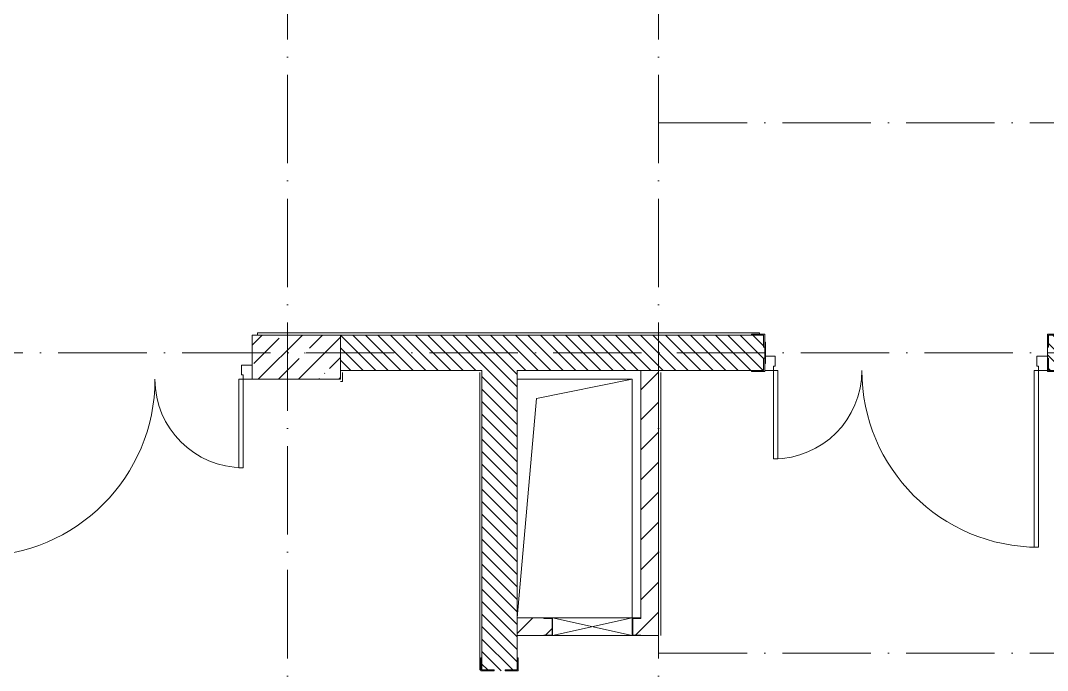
# Model space of a CAD drawing. Header units: millimetres. Extents: x -213536 to 1564669, y -45299 to 942238.
# Drawn here: x 498955 to 504766, y 508005 to 511682 of the extents above; entities that cross this region are included whole.
import ezdxf

# ---------------------------------------------------------------- set-up
doc = ezdxf.new("R2010")
doc.units = ezdxf.units.MM
doc.linetypes.add('50_200_ШТРИХ_1Т_ш5_п1_п1_', pattern=[700, 500, -100, 0, -100])
for name, color, linetype, lineweight in [('0-1', 7, 'Continuous', 5), ('0-2', 7, 'Continuous', 9), ('3) ЖБ 4м', 3, 'Continuous', 30), ('Каркас_Импост', 7, 'Continuous', 13), ('Обобщенные модели', 7, 'Continuous', 9), ('Оси-2', 7, '50_200_ШТРИХ_1Т_ш5_п1_п1_', 9), ('Открывание-1', 7, 'Continuous', 9), ('Панель', 7, 'Continuous', 13), ('Стены-1', 7, 'Continuous', 13), ('Штриховка разреза-1', 7, 'Continuous', 9), ('Элементы узлов-2', 7, 'Continuous', 9)]:
    doc.layers.add(name, color=color, linetype=linetype, lineweight=lineweight)
doc.layers.get('0-2').off()
pattern_1 = [(135, (0, 0), (-35.35534, -35.35534), [])]
pattern_2 = [(45, (0, 0), (-84.85281, 84.85281), [])]

# ---------------------------------------------------------------- blocks, each defined once
blk = doc.blocks.new('Ос 3 эт верх часть')
at = {"layer": 'Оси-2'}
for p, q in [((500466, 535177.6), (500466, 499613)), ((502566, 535177.6), (502566, 499613)), ((502566, 511102.4), (535374.3, 511102.4)), ((535374.3, 509802.4), (426847.2, 509802.4)), ((502566, 508102.4), (535374.3, 508102.4))]:
    blk.add_line(p, q, dxfattribs=at)
blk = doc.blocks.new('Дверь_СКБ_2Ст_Внутренняя_ШЕР - СОШ_Д-31__Дв_1600x2100h_ЛК_Лифтовой холл _зона безопасности МГН__EIS60-34822471-АИ2_03_План отделки стен 3-го этажа _Часть 1_')
at = {"layer": 'Каркас_Импост'}
for p, q in [((-737.5, 100), (-787.5, 100)), ((-737.5, 100), (-737.5, 75)), ((-737.5, 75), (-727.5, 75)), ((-727.5, 75), (-727.5, 20)), ((752.5, 75), (762.5, 75)), ((752.5, 75), (752.5, 20)), ((812.5, 100), (762.5, 100)), ((762.5, 100), (762.5, 75)), ((812.5, 100), (812.5, 20)), ((-787.5, 31), (-787.5, 20)), ((-727.5, 20), (-787.5, 20)), ((812.5, 20), (752.5, 20))]:
    blk.add_line(p, q, dxfattribs=at)
at = {"layer": 'Открывание-1'}
for centre, radius, start, end in [((-737.5, 100), 1000, 0, 90), ((762.5, 100), 500, 90, 180)]:
    blk.add_arc(centre, radius, start, end, dxfattribs=at)
at = {"layer": 'Панель'}
for p, q in [((-737.5, 1100), (-712.5, 1100)), ((-737.5, 1100), (-737.5, 100)), ((-712.5, 100), (-712.5, 1100)), ((762.5, 600), (737.5, 600)), ((737.5, 100), (737.5, 600)), ((762.5, 600), (762.5, 100)), ((-737.5, 100), (-712.5, 100)), ((762.5, 100), (737.5, 100))]:
    blk.add_line(p, q, dxfattribs=at)
blk = doc.blocks.new('Дверь_СКБ_2Ст_Внутренняя_ШЕР - СОШ_Д-31__Дв_1600x2100h_ЛК_Лифтовой холл _зона безопасности МГН__EIS60-26412155-АИ2_03_План отделки стен 3-го этажа _Часть 1_')
at = {"layer": 'Каркас_Импост'}
for p, q in [((-787.5, 125), (-787.5, 45)), ((-787.5, 125), (-737.5, 125)), ((-737.5, 125), (-737.5, 100)), ((762.5, 125), (762.5, 100)), ((762.5, 125), (812.5, 125)), ((812.5, 125), (812.5, 45)), ((-727.5, 100), (-737.5, 100)), ((-727.5, 100), (-727.5, 45)), ((752.5, 100), (752.5, 45)), ((762.5, 100), (752.5, 100)), ((-787.5, 45), (-727.5, 45)), ((752.5, 45), (812.5, 45))]:
    blk.add_line(p, q, dxfattribs=at)
at = {"layer": 'Открывание-1'}
for centre, radius, start, end in [((762.5, 125), 1000, 90, 180), ((-737.5, 125), 500, 0, 90)]:
    blk.add_arc(centre, radius, start, end, dxfattribs=at)
at = {"layer": 'Панель'}
for p, q in [((762.5, 1125), (737.5, 1125)), ((737.5, 125), (737.5, 1125)), ((762.5, 1125), (762.5, 125)), ((-737.5, 625), (-712.5, 625)), ((-737.5, 625), (-737.5, 125)), ((-712.5, 125), (-712.5, 625)), ((-737.5, 125), (-712.5, 125)), ((762.5, 125), (737.5, 125))]:
    blk.add_line(p, q, dxfattribs=at)
blk = doc.blocks.new('Фахверк_СКБ_Уголок - 200_3550-28267367-АИ2_03_План отделки стен 3-го этажа _Часть 1_')
at = {"layer": 'Обобщенные модели'}
for p, q in [((200, 156), (125, 156)), ((125, 156), (125, 81)), ((131, 81), (131, 150)), ((131, 150), (200, 150)), ((200, 150), (200, 156)), ((125, 81), (131, 81)), ((131, 19), (125, 19)), ((125, 19), (125, -56)), ((131, -50), (131, 19)), ((125, -56), (200, -56)), ((200, -50), (131, -50)), ((200, -56), (200, -50))]:
    blk.add_line(p, q, dxfattribs=at)
blk = doc.blocks.new('154_Стойка_СКБ_Уголок - СМ-2180_200-28268025-АИ2_03_План отделки стен 3-го этажа _Часть 1_')
at = {"layer": 'Обобщенные модели'}
for p, q in [((125, 156), (125, 81)), ((200, 156), (125, 156)), ((131, 81), (131, 150)), ((131, 150), (200, 150)), ((200, 150), (200, 156)), ((125, 81), (131, 81)), ((131, 19), (125, 19)), ((125, 19), (125, -56)), ((131, -50), (131, 19)), ((125, -56), (200, -56)), ((200, -50), (131, -50)), ((200, -56), (200, -50))]:
    blk.add_line(p, q, dxfattribs=at)
blk = doc.blocks.new('Стойка_Влож_Полоса боковая - Полоса-28213942-АИ2_03_План отделки стен 3-го этажа _Часть 1_')
at = {"layer": 'Обобщенные модели'}
for p, q in [((-5, 60), (0, 60)), ((-5, -60), (-5, 60)), ((0, 31), (0, -31)), ((0, -60), (-5, -60))]:
    blk.add_line(p, q, dxfattribs=at)
blk = doc.blocks.new('AR_Отверстие прямоугольное _в плите_ - AR_Отверстие прямоугольное _в плите_-V247-АИ2_03_План отделки стен 3-го этажа _Часть 1_')
at = {"layer": 'Обобщенные модели'}
for p, q in [((325, 675), (-325, 675)), ((-216.7, 566.7), (325, 675)), ((325, -675), (325, 675)), ((-325, -675), (-216.7, 566.7))]:
    blk.add_line(p, q, dxfattribs=at)
blk = doc.blocks.new('AR_Отверстие прямоугольное _в стене_ - AR_Отверстие прямоугольное _в стене__ОВ-36931939-АИ2_03_План отделки стен 3-го этажа _Часть 1_')
at = {"layer": 'Элементы узлов-2'}
for p, q in [((-225, 50), (225, 50)), ((225, 50), (-225, -50)), ((-225, 50), (225, -50)), ((225, 50), (-225, 50)), ((225, -50), (-225, -50)), ((-225, -50), (225, -50))]:
    blk.add_line(p, q, dxfattribs=at)
blk = doc.blocks.new('154_Фахверк_СКБ_Швеллер - Тип_100_3960_зеркало-36793856-АИ2_03_План отделки стен 3-го этажа _Часть 1_')
at = {"layer": 'Обобщенные модели'}
for p, q in [((175, 50), (125, 50)), ((125, 50), (125, -50)), ((128, 47), (175, 47)), ((128, -47), (128, 47)), ((175, 47), (175, 50)), ((125, -50), (175, -50)), ((175, -47), (128, -47)), ((175, -50), (175, -47))]:
    blk.add_line(p, q, dxfattribs=at)
blk = doc.blocks.new('154_Фахверк_СКБ_Швеллер - Тип_100_3960-28318856-АИ2_03_План отделки стен 3-го этажа _Часть 1_')
at = {"layer": 'Обобщенные модели'}
for p, q in [((175, 50), (125, 50)), ((125, 50), (125, -50)), ((128, 47), (175, 47)), ((128, -47), (128, 47)), ((175, 47), (175, 50)), ((125, -50), (175, -50)), ((175, -47), (128, -47)), ((175, -50), (175, -47))]:
    blk.add_line(p, q, dxfattribs=at)
blk = doc.blocks.new('0125-Р-ОО-Ш2-АР-о_23_10_2024_rvt-1-АИ2_03_План отделки стен 3-го этажа _Часть 1_')
at = {"layer": 'Штриховка разреза-1'}
h = blk.add_hatch(dxfattribs=at)
h.set_pattern_fill('FP_2', color=256, style=0, pattern_type=2)
h.set_pattern_definition([(45, (0, 0), (-114.04925, 114.04925), []), (45, (114.05, 0), (-114.04925, 114.04925), [201.612, -40.322, 3.353, -36.97])])
h.paths.add_polyline_path([(71600, 64750), (71600, 65000), (71100, 65000), (71100, 64750)], flags=0)
h.paths.add_polyline_path([(69300, 64750), (69500, 64750), (69500, 65000), (69300, 65000)], flags=0)
h = blk.add_hatch(dxfattribs=at)
h.set_pattern_fill('FP_1', color=256, style=0, pattern_type=2)
h.set_pattern_definition(pattern_1)
h.paths.add_polyline_path([(76800, 64800), (76800, 65000), (75606, 65000), (75606, 64931), (75600, 64931), (75600, 64869), (75606, 64869), (75606, 64800), (75675, 64800)], flags=0)
h.paths.add_polyline_path([(73925, 64800), (73994, 64800), (73994, 64869), (74000, 64869), (74000, 64931), (73994, 64931), (73994, 65000), (71600, 65000), (71600, 64800), (72838.6, 64800)], flags=0)
h = blk.add_hatch(dxfattribs=at)
h.set_pattern_fill('FP_1', color=256, style=0, pattern_type=2)
h.set_pattern_definition(pattern_1)
h.paths.add_polyline_path([(72400, 60900), (72600, 60900), (72600, 61494), (72531, 61494), (72531, 61500), (72469, 61500), (72469, 61494), (72400, 61494), (72400, 61294)], flags=0)
h.paths.add_polyline_path([(72469, 63100), (72531, 63100), (72531, 63106), (72600, 63106), (72600, 64800), (72400, 64800), (72400, 63106), (72469, 63106)], flags=0)
h = blk.add_hatch(dxfattribs=at)
h.set_pattern_fill('FP_121', color=256, style=0, pattern_type=2)
h.set_pattern_definition(pattern_2)
h.paths.add_polyline_path([(73300, 63300), (73400, 63300), (73400, 64800), (73300, 64800), (73300, 63303)], flags=0)
h = blk.add_hatch(dxfattribs=at)
h.set_pattern_fill('FP_121', color=256, style=0, pattern_type=2)
h.set_pattern_definition(pattern_2)
h.paths.add_polyline_path([(72600, 63300), (72750, 63300), (72750, 63303), (72797, 63303), (72797, 63397), (72750, 63397), (72750, 63400), (72600, 63400), (72600, 63303)], flags=0)
h.paths.add_polyline_path([(73300, 63303), (73300, 63397), (73253, 63397), (73253, 63303)], flags=0)
at = {"layer": 'Стены-1'}
for p, q in [((71600, 65000), (71100, 65000)), ((71100, 65000), (71100, 64750)), ((73925, 65000), (71600, 65000)), ((71600, 65000), (71600, 64800)), ((71600, 64750), (71600, 65000)), ((75600, 64931), (75600, 64869)), ((71600, 64800), (72400, 64800)), ((72400, 64800), (72400, 63175)), ((72600, 64800), (73925, 64800)), ((72600, 63175), (72600, 64800)), ((73400, 64800), (73300, 64800)), ((73300, 64800), (73300, 63400)), ((73400, 63300), (73400, 64800)), ((71100, 64750), (71600, 64750)), ((72750, 63400), (72600, 63400)), ((72600, 63400), (72600, 63300)), ((72600, 63300), (72750, 63300)), ((73300, 63300), (73400, 63300))]:
    blk.add_line(p, q, dxfattribs=at)
at = {"layer": '0-2'}
for name, p, rotation in [('154_Стойка_СКБ_Уголок - СМ-2180_200-28268025-АИ2_03_План отделки стен 3-го этажа _Часть 1_', (74125, 64950), 180), ('Стойка_Влож_Полоса боковая - Полоса-28213942-АИ2_03_План отделки стен 3-го этажа _Часть 1_', (74000, 64900), 180), ('Дверь_СКБ_2Ст_Внутренняя_ШЕР - СОШ_Д-31__Дв_1600x2100h_ЛК_Лифтовой холл _зона безопасности МГН__EIS60-34822471-АИ2_03_План отделки стен 3-го этажа _Часть 1_', (74812.5, 64900), 180), ('Дверь_СКБ_2Ст_Внутренняя_ШЕР - СОШ_Д-31__Дв_1600x2100h_ЛК_Лифтовой холл _зона безопасности МГН__EIS60-26412155-АИ2_03_План отделки стен 3-го этажа _Часть 1_', (70312.5, 64875), 180), ('154_Фахверк_СКБ_Швеллер - Тип_100_3960-28318856-АИ2_03_План отделки стен 3-го этажа _Часть 1_', (72925, 63350), 180), ('AR_Отверстие прямоугольное _в стене_ - AR_Отверстие прямоугольное _в стене__ОВ-36931939-АИ2_03_План отделки стен 3-го этажа _Часть 1_', (73025, 63350), 180), ('154_Стойка_СКБ_Уголок - СМ-2180_200-28268025-АИ2_03_План отделки стен 3-го этажа _Часть 1_', (72550, 62975), 89.9999999999999)]:
    blk.add_blockref(name, p, dxfattribs=dict(at, rotation=rotation))
for name, p in [('Фахверк_СКБ_Уголок - 200_3550-28267367-АИ2_03_План отделки стен 3-го этажа _Часть 1_', (75475, 64850)), ('AR_Отверстие прямоугольное _в плите_ - AR_Отверстие прямоугольное _в плите_-V247-АИ2_03_План отделки стен 3-го этажа _Часть 1_', (72925, 64075)), ('154_Фахверк_СКБ_Швеллер - Тип_100_3960_зеркало-36793856-АИ2_03_План отделки стен 3-го этажа _Часть 1_', (73125, 63350))]:
    blk.add_blockref(name, p, dxfattribs=at)
blk = doc.blocks.new('3этВверх')
at = {"layer": 'Стены-1'}
for p, q in [((503136, 509914.4), (500296, 509914.4)), ((500296, 509914.4), (500296, 509902.4)), ((500296, 509902.4), (503091, 509902.4)), ((503136, 509908.4), (503136, 509914.4)), ((501566, 509702.4), (501554, 509702.4)), ((501566, 508077.4), (501566, 509702.4)), ((500766, 509690.4), (500766, 509652.4)), ((500778, 509640.4), (500778, 509690.4)), ((501554, 509690.4), (501554, 508008.4)), ((502566, 509690.4), (502566, 508202.4)), ((502578, 508202.4), (502578, 509690.4)), ((500766, 509640.4), (500778, 509640.4)), ((501554, 508008.4), (501560, 508008.4))]:
    blk.add_line(p, q, dxfattribs=at)
at = {"layer": '0-1'}
blk.add_blockref('0125-Р-ОО-Ш2-АР-о_23_10_2024_rvt-1-АИ2_03_План отделки стен 3-го этажа _Часть 1_', (429166, 444902.4), dxfattribs=at)

msp = doc.modelspace()

# ---------------------------------------------------------------- block references
at = {"color": 5, "lineweight": 30}
msp.add_blockref('Ос 3 эт верх часть', (0, 0), dxfattribs=at)
at = {"layer": '3) ЖБ 4м'}
msp.add_blockref('3этВверх', (0, 0), dxfattribs=at)

doc.saveas('drawing.dxf')
